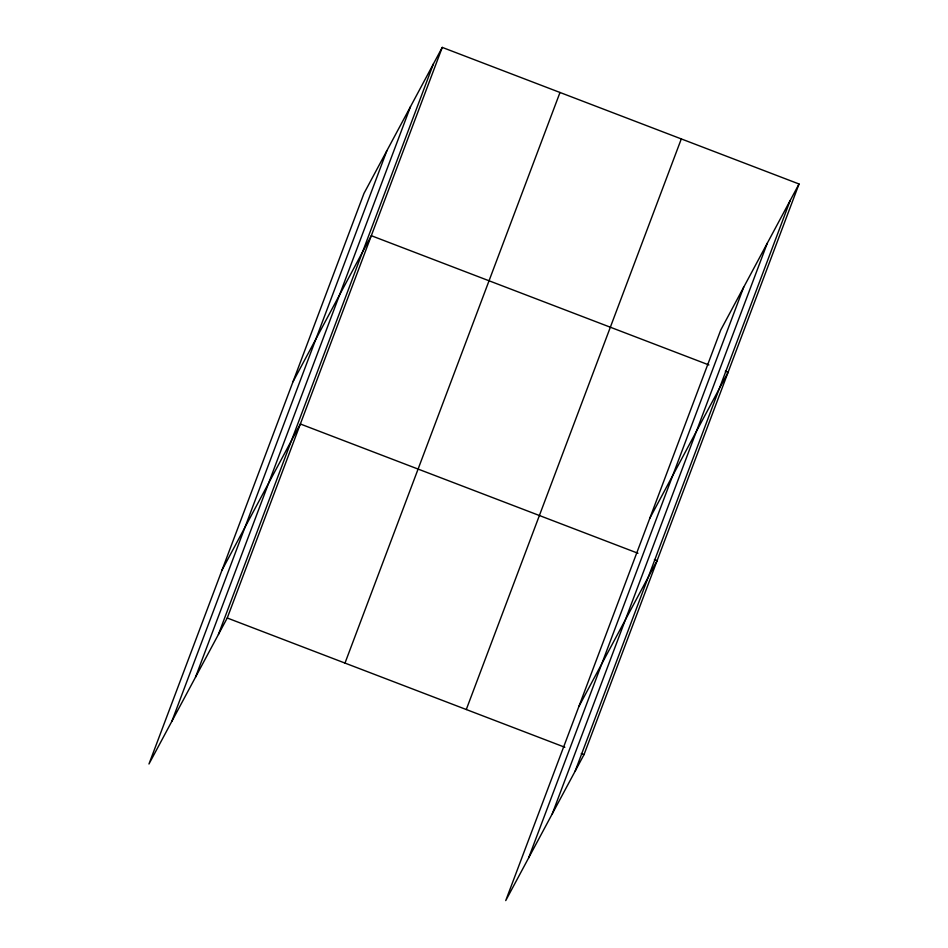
<?xml version="1.0" encoding="UTF-8"?>
<svg xmlns="http://www.w3.org/2000/svg" width="948" height="948" viewBox="0 0 948 948"><rect width="100%" height="100%" fill="white"/><g stroke="black" fill="none" stroke-linecap="round" stroke-linejoin="round"><path stroke-width="1.42" d="M171.884 721.262L386.891 150.661M195.489 677.228L410.508 106.626M218.419 634.473L433.426 63.872M442.266 47.4L363.973 193.404L148.966 764.005L227.247 618.001L442.266 47.4L799.034 183.995L584.027 754.596L505.734 900.6L720.753 329.999L799.034 183.995M344.989 663.079L559.995 92.477M466.286 709.519L681.304 138.918M528.652 857.857L743.67 287.256M552.269 813.811L767.288 243.209M575.187 771.068L790.205 200.466M293.027 381.7L371.308 235.697L708.914 364.956M222.069 570.009L300.35 423.993L637.968 553.253M649.795 518.295L728.088 372.291L725.35 371.237M578.837 706.592L657.13 560.588L654.393 559.545M227.247 618.001L564.854 747.261M581.29 753.542L584.027 754.596"/></g></svg>
